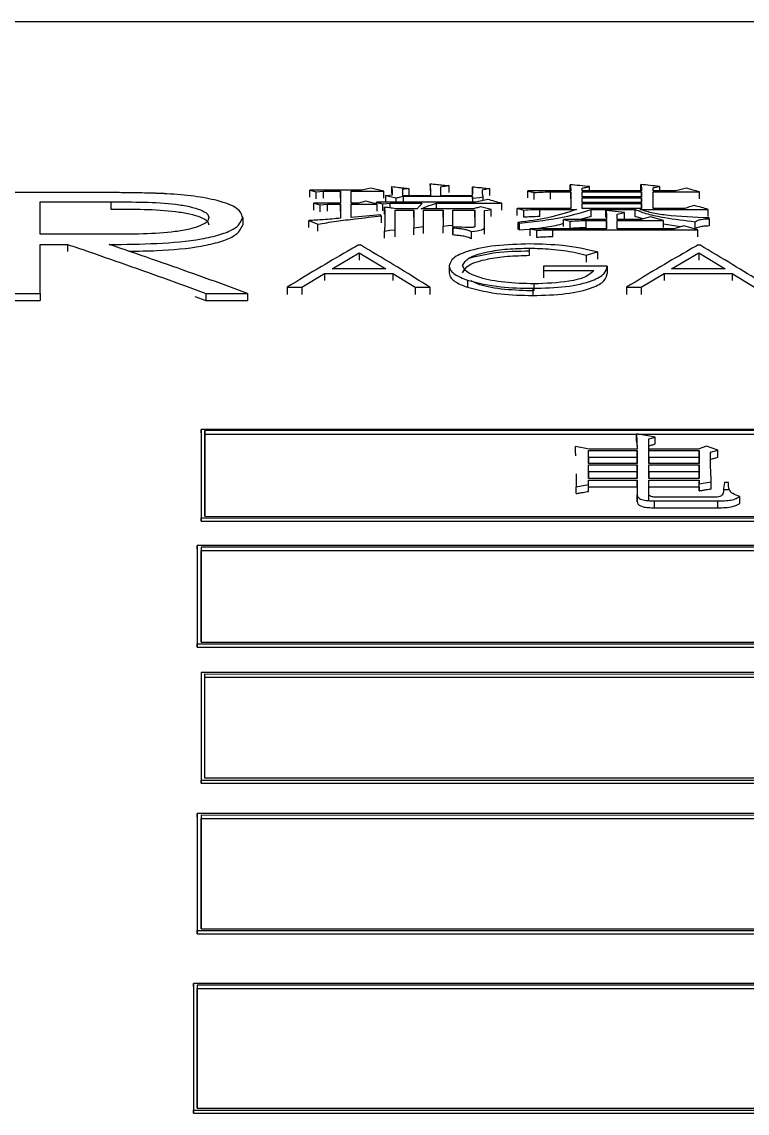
# Model space of a CAD drawing. Header units: millimetres. Extents: x 2278 to 4715, y 679 to 2402.
# Drawn here: x 2837.42 to 2847.07, y 2148.44 to 2162.95 of the extents above; entities that cross this region are included whole.
import ezdxf

# ---------------------------------------------------------------- set-up
doc = ezdxf.new("R2010")
doc.units = ezdxf.units.MM

msp = doc.modelspace()

# ---------------------------------------------------------------- linework, layer by layer
at = {"color": 7, "linetype": 'Continuous', "lineweight": 25}
for p, q in [((2863.987, 2162.947), (2826.987, 2162.949)), ((2842.85, 2160.797), (2842.85, 2160.705)), ((2838.218, 2160.68), (2837.217, 2160.68)), ((2841.249, 2160.709), (2841.335, 2160.688)), ((2841.941, 2160.709), (2841.249, 2160.709)), ((2841.249, 2160.617), (2841.249, 2160.709)), ((2841.335, 2160.688), (2841.433, 2160.696)), ((2841.335, 2160.596), (2841.335, 2160.688)), ((2841.433, 2160.696), (2841.66, 2160.696)), ((2841.66, 2160.696), (2841.66, 2160.539)), ((2841.66, 2160.604), (2841.66, 2160.696)), ((2841.8, 2160.696), (2842.233, 2160.696)), ((2841.8, 2160.539), (2841.8, 2160.696)), ((2842.06, 2160.737), (2841.941, 2160.709)), ((2842.233, 2160.696), (2842.06, 2160.737)), ((2842.233, 2160.604), (2842.233, 2160.696)), ((2842.341, 2160.666), (2842.341, 2160.758)), ((2842.568, 2160.732), (2842.482, 2160.722)), ((2842.482, 2160.722), (2842.482, 2160.64)), ((2842.568, 2160.732), (2842.568, 2160.64)), ((2842.99, 2160.753), (2842.99, 2160.64)), ((2843.098, 2160.771), (2843.098, 2160.679)), ((2843.412, 2160.64), (2843.412, 2160.756)), ((2843.412, 2160.756), (2843.412, 2160.664)), ((2843.639, 2160.732), (2843.639, 2160.64)), ((2844.721, 2160.701), (2844.148, 2160.701)), ((2844.148, 2160.609), (2844.148, 2160.701)), ((2844.234, 2160.588), (2844.234, 2160.68)), ((2844.451, 2160.688), (2844.721, 2160.688)), ((2844.451, 2160.591), (2844.451, 2160.688)), ((2844.71, 2160.701), (2844.71, 2160.784)), ((2844.721, 2160.688), (2844.721, 2160.469)), ((2844.721, 2160.596), (2844.721, 2160.688)), ((2844.872, 2160.701), (2844.872, 2160.737)), ((2845.662, 2160.701), (2844.872, 2160.701)), ((2844.872, 2160.688), (2845.662, 2160.688)), ((2844.872, 2160.624), (2844.872, 2160.688)), ((2844.97, 2160.701), (2844.97, 2160.758)), ((2845.651, 2160.701), (2845.651, 2160.786)), ((2845.662, 2160.688), (2845.662, 2160.624)), ((2845.662, 2160.624), (2845.662, 2160.688)), ((2845.814, 2160.701), (2845.814, 2160.742)), ((2846.116, 2160.701), (2845.814, 2160.701)), ((2845.814, 2160.688), (2846.43, 2160.688)), ((2845.814, 2160.469), (2845.814, 2160.688)), ((2845.9, 2160.761), (2845.9, 2160.701)), ((2846.43, 2160.596), (2846.43, 2160.688)), ((2837.666, 2160.127), (2837.666, 2160.554)), ((2837.666, 2160.554), (2838.603, 2160.554)), ((2838.603, 2160.554), (2838.603, 2160.458)), ((2841.303, 2160.539), (2841.389, 2160.518)), ((2841.66, 2160.539), (2841.303, 2160.539)), ((2841.303, 2160.447), (2841.303, 2160.539)), ((2841.389, 2160.518), (2841.487, 2160.526)), ((2841.389, 2160.425), (2841.389, 2160.518)), ((2841.487, 2160.526), (2841.66, 2160.526)), ((2841.66, 2160.526), (2841.66, 2160.337)), ((2841.66, 2160.433), (2841.66, 2160.526)), ((2841.898, 2160.539), (2841.8, 2160.539)), ((2841.8, 2160.526), (2842.146, 2160.526)), ((2841.8, 2160.348), (2841.8, 2160.526)), ((2841.995, 2160.563), (2841.898, 2160.539)), ((2842.146, 2160.526), (2841.995, 2160.563)), ((2843.455, 2160.55), (2842.136, 2160.55)), ((2842.136, 2160.528), (2842.136, 2160.55)), ((2842.146, 2160.433), (2842.146, 2160.526)), ((2842.222, 2160.436), (2842.222, 2160.528)), ((2842.255, 2160.638), (2842.352, 2160.648)), ((2842.255, 2160.638), (2842.255, 2160.55)), ((2842.32, 2160.536), (2842.741, 2160.536)), ((2842.32, 2160.474), (2842.32, 2160.536)), ((2842.395, 2160.603), (2842.395, 2160.55)), ((2842.482, 2160.64), (2842.86, 2160.64)), ((2842.493, 2160.627), (2842.493, 2160.55)), ((2843.412, 2160.627), (2842.493, 2160.627)), ((2842.936, 2160.536), (2843.802, 2160.536)), ((2842.936, 2160.461), (2842.936, 2160.536)), ((2842.99, 2160.64), (2843.412, 2160.64)), ((2843.412, 2160.627), (2843.412, 2160.55)), ((2843.412, 2160.601), (2843.412, 2160.627)), ((2843.412, 2160.601), (2843.412, 2160.55)), ((2843.553, 2160.617), (2843.553, 2160.572)), ((2843.802, 2160.444), (2843.802, 2160.536)), ((2845.662, 2160.624), (2844.872, 2160.624)), ((2844.872, 2160.611), (2845.662, 2160.611)), ((2844.872, 2160.547), (2844.872, 2160.611)), ((2845.662, 2160.547), (2844.872, 2160.547)), ((2844.872, 2160.534), (2845.662, 2160.534)), ((2844.872, 2160.469), (2844.872, 2160.534)), ((2845.662, 2160.611), (2845.662, 2160.547)), ((2845.662, 2160.547), (2845.662, 2160.611)), ((2845.662, 2160.534), (2845.662, 2160.469)), ((2845.662, 2160.469), (2845.662, 2160.534)), ((2842.19, 2160.381), (2841.8, 2160.348)), ((2842.201, 2160.37), (2842.19, 2160.381)), ((2842.201, 2160.37), (2842.201, 2160.277)), ((2842.244, 2160.393), (2842.244, 2160.485)), ((2842.384, 2160.447), (2842.633, 2160.447)), ((2842.384, 2160.185), (2842.384, 2160.447)), ((2842.677, 2160.461), (2842.417, 2160.461)), ((2842.633, 2160.447), (2842.633, 2160.211)), ((2842.633, 2160.354), (2842.633, 2160.447)), ((2843.412, 2160.461), (2842.731, 2160.461)), ((2842.763, 2160.447), (2843.023, 2160.447)), ((2842.763, 2160.228), (2842.763, 2160.447)), ((2843.023, 2160.447), (2843.023, 2160.233)), ((2843.023, 2160.354), (2843.023, 2160.447)), ((2843.152, 2160.447), (2843.445, 2160.447)), ((2843.152, 2160.247), (2843.152, 2160.447)), ((2843.445, 2160.447), (2843.445, 2160.228)), ((2843.445, 2160.354), (2843.445, 2160.447)), ((2843.574, 2160.219), (2843.574, 2160.439)), ((2843.661, 2160.36), (2843.661, 2160.452)), ((2844.721, 2160.469), (2844.007, 2160.469)), ((2844.007, 2160.376), (2844.007, 2160.469)), ((2844.094, 2160.354), (2844.094, 2160.447)), ((2844.31, 2160.455), (2844.797, 2160.455)), ((2844.31, 2160.363), (2844.31, 2160.455)), ((2844.991, 2160.359), (2844.845, 2160.322)), ((2845.662, 2160.469), (2844.872, 2160.469)), ((2844.991, 2160.363), (2844.991, 2160.455)), ((2844.991, 2160.455), (2845.576, 2160.455)), ((2845.435, 2160.414), (2845.186, 2160.441)), ((2845.186, 2160.349), (2845.186, 2160.441)), ((2845.338, 2160.392), (2845.435, 2160.414)), ((2845.338, 2160.32), (2845.338, 2160.392)), ((2845.435, 2160.321), (2845.435, 2160.414)), ((2845.576, 2160.363), (2845.576, 2160.455)), ((2845.679, 2160.328), (2845.576, 2160.359)), ((2845.64, 2160.455), (2846.549, 2160.455)), ((2846.235, 2160.469), (2845.814, 2160.469)), ((2846.549, 2160.362), (2846.549, 2160.455)), ((2840.358, 2160.346), (2840.358, 2160.25)), ((2841.238, 2160.213), (2841.238, 2160.306)), ((2841.238, 2160.306), (2841.356, 2160.259)), ((2841.356, 2160.166), (2841.356, 2160.259)), ((2842.763, 2160.135), (2842.763, 2160.228)), ((2843.023, 2160.14), (2843.023, 2160.233)), ((2843.152, 2160.222), (2843.152, 2160.247)), ((2843.152, 2160.222), (2843.152, 2160.211)), ((2843.152, 2160.222), (2843.152, 2160.129)), ((2843.574, 2160.126), (2843.574, 2160.219)), ((2844.018, 2160.281), (2844.018, 2160.188)), ((2844.018, 2160.281), (2844.039, 2160.273)), ((2844.039, 2160.18), (2844.039, 2160.273)), ((2844.624, 2160.32), (2844.71, 2160.298)), ((2845.197, 2160.32), (2844.624, 2160.32)), ((2844.624, 2160.227), (2844.624, 2160.32)), ((2844.71, 2160.205), (2844.71, 2160.298)), ((2844.927, 2160.306), (2845.197, 2160.306)), ((2844.927, 2160.21), (2844.927, 2160.306)), ((2845.197, 2160.306), (2845.197, 2160.199)), ((2845.197, 2160.213), (2845.197, 2160.306)), ((2845.651, 2160.32), (2845.338, 2160.32)), ((2845.338, 2160.306), (2845.954, 2160.306)), ((2845.338, 2160.199), (2845.338, 2160.306)), ((2845.781, 2160.356), (2845.651, 2160.32)), ((2845.954, 2160.306), (2845.781, 2160.356)), ((2845.954, 2160.213), (2845.954, 2160.306)), ((2846.179, 2160.225), (2845.954, 2160.258)), ((2846.225, 2160.239), (2846.095, 2160.199)), ((2846.408, 2160.185), (2846.225, 2160.239)), ((2846.376, 2160.199), (2846.376, 2160.292)), ((2846.56, 2160.331), (2846.56, 2160.342)), ((2846.56, 2160.331), (2846.56, 2160.238)), ((2838.581, 2160.125), (2837.666, 2160.127)), ((2842.244, 2160.075), (2842.244, 2160.168)), ((2842.384, 2160.092), (2842.384, 2160.185)), ((2842.633, 2160.118), (2842.633, 2160.211)), ((2843.152, 2160.118), (2843.152, 2160.211)), ((2843.401, 2160.066), (2843.401, 2160.16)), ((2844.18, 2160.106), (2844.18, 2160.199)), ((2844.18, 2160.199), (2844.267, 2160.177)), ((2845.197, 2160.199), (2844.18, 2160.199)), ((2844.267, 2160.083), (2844.267, 2160.177)), ((2844.483, 2160.089), (2844.483, 2160.185)), ((2844.483, 2160.185), (2846.408, 2160.185)), ((2846.095, 2160.199), (2845.338, 2160.199)), ((2846.408, 2160.092), (2846.408, 2160.185)), ((2837.666, 2159.989), (2838.03, 2159.989)), ((2837.666, 2159.339), (2837.666, 2159.989)), ((2838.03, 2159.989), (2838.03, 2159.896)), ((2841.897, 2159.982), (2841.923, 2159.982)), ((2844.172, 2159.845), (2844.172, 2159.94)), ((2846.41, 2159.982), (2846.435, 2159.982)), ((2841.546, 2159.663), (2841.908, 2159.876)), ((2841.908, 2159.876), (2842.26, 2159.663)), ((2841.908, 2159.876), (2841.908, 2159.782)), ((2844.923, 2159.849), (2845.076, 2159.889)), ((2844.923, 2159.849), (2844.923, 2159.755)), ((2845.076, 2159.889), (2845.076, 2159.795)), ((2846.058, 2159.663), (2846.421, 2159.876)), ((2846.421, 2159.876), (2846.773, 2159.663)), ((2846.421, 2159.876), (2846.421, 2159.782)), ((2842.26, 2159.663), (2841.546, 2159.663)), ((2843.102, 2159.707), (2843.102, 2159.612)), ((2844.359, 2159.699), (2844.359, 2159.641)), ((2845.205, 2159.699), (2844.359, 2159.699)), ((2844.359, 2159.699), (2844.359, 2159.605)), ((2844.359, 2159.641), (2845.025, 2159.641)), ((2844.359, 2159.641), (2844.359, 2159.547)), ((2845.205, 2159.699), (2845.205, 2159.605)), ((2846.773, 2159.663), (2846.058, 2159.663)), ((2841.144, 2159.421), (2841.448, 2159.605)), ((2841.448, 2159.605), (2841.448, 2159.511)), ((2841.448, 2159.605), (2842.355, 2159.605)), ((2842.355, 2159.605), (2842.355, 2159.511)), ((2842.355, 2159.605), (2842.651, 2159.421)), ((2843.347, 2159.515), (2843.347, 2159.42)), ((2845.657, 2159.421), (2845.961, 2159.605)), ((2845.961, 2159.605), (2845.961, 2159.51)), ((2845.961, 2159.605), (2846.868, 2159.605)), ((2846.868, 2159.605), (2846.868, 2159.51)), ((2846.868, 2159.605), (2847.163, 2159.421)), ((2840.948, 2159.421), (2841.144, 2159.421)), ((2841.144, 2159.421), (2841.144, 2159.326)), ((2842.651, 2159.421), (2842.846, 2159.421)), ((2842.846, 2159.421), (2842.846, 2159.326)), ((2844.214, 2159.406), (2844.214, 2159.311)), ((2844.23, 2159.465), (2844.23, 2159.371)), ((2845.461, 2159.421), (2845.657, 2159.421)), ((2845.657, 2159.421), (2845.657, 2159.326)), ((2837.217, 2159.339), (2837.666, 2159.339)), ((2837.217, 2159.244), (2837.666, 2159.244)), ((2837.666, 2159.339), (2837.666, 2159.244)), ((2839.721, 2159.298), (2839.867, 2159.244)), ((2839.867, 2159.339), (2839.867, 2159.244)), ((2839.867, 2159.339), (2840.422, 2159.339)), ((2839.867, 2159.244), (2840.422, 2159.244)), ((2840.422, 2159.339), (2840.422, 2159.244)), ((2839.805, 2157.484), (2839.805, 2157.531)), ((2861.788, 2157.531), (2839.805, 2157.531)), ((2861.738, 2157.514), (2839.855, 2157.514)), ((2839.855, 2157.468), (2839.855, 2157.514)), ((2839.855, 2157.468), (2845.594, 2157.468)), ((2845.594, 2157.471), (2845.605, 2157.268)), ((2845.843, 2157.429), (2845.594, 2157.471)), ((2845.594, 2157.379), (2845.594, 2157.471)), ((2845.613, 2157.468), (2850.527, 2157.468)), ((2845.756, 2157.403), (2845.843, 2157.429)), ((2845.756, 2157.268), (2845.756, 2157.403)), ((2845.756, 2157.402), (2845.756, 2157.403)), ((2845.843, 2157.337), (2845.843, 2157.429)), ((2844.966, 2157.268), (2844.783, 2157.303)), ((2844.783, 2157.211), (2844.783, 2157.303)), ((2844.783, 2157.211), (2844.785, 2157.18)), ((2844.956, 2157.249), (2845.605, 2157.249)), ((2844.956, 2157.078), (2844.956, 2157.249)), ((2844.956, 2157.157), (2844.956, 2157.249)), ((2845.605, 2157.268), (2844.966, 2157.268)), ((2845.605, 2157.249), (2845.605, 2157.078)), ((2845.605, 2157.157), (2845.605, 2157.249)), ((2845.756, 2157.268), (2845.756, 2157.31)), ((2846.416, 2157.268), (2845.756, 2157.268)), ((2845.756, 2157.176), (2845.756, 2157.268)), ((2845.756, 2157.249), (2846.427, 2157.249)), ((2845.756, 2157.078), (2845.756, 2157.249)), ((2845.756, 2157.157), (2845.756, 2157.249)), ((2846.524, 2157.307), (2846.416, 2157.268)), ((2846.427, 2157.249), (2846.427, 2157.078)), ((2846.427, 2157.157), (2846.427, 2157.249)), ((2846.676, 2157.253), (2846.524, 2157.307)), ((2846.578, 2157.226), (2846.676, 2157.253)), ((2846.676, 2157.161), (2846.676, 2157.253)), ((2844.956, 2157.157), (2844.956, 2157.078)), ((2845.605, 2157.157), (2844.956, 2157.157)), ((2845.605, 2157.078), (2844.956, 2157.078)), ((2844.956, 2157.058), (2845.605, 2157.058)), ((2844.956, 2156.877), (2844.956, 2157.058)), ((2844.956, 2156.966), (2844.956, 2157.058)), ((2845.605, 2157.078), (2845.605, 2157.157)), ((2845.605, 2157.058), (2845.605, 2156.877)), ((2845.605, 2156.966), (2845.605, 2157.058)), ((2845.756, 2157.157), (2845.756, 2157.078)), ((2846.427, 2157.157), (2845.756, 2157.157)), ((2846.427, 2157.078), (2845.756, 2157.078)), ((2845.756, 2157.058), (2846.427, 2157.058)), ((2845.756, 2156.877), (2845.756, 2157.058)), ((2845.756, 2156.966), (2845.756, 2157.058)), ((2846.427, 2157.078), (2846.427, 2157.157)), ((2846.427, 2157.058), (2846.427, 2156.877)), ((2846.427, 2156.966), (2846.427, 2157.058)), ((2844.79, 2156.938), (2844.793, 2156.769)), ((2844.956, 2156.966), (2844.956, 2156.877)), ((2845.605, 2156.966), (2844.956, 2156.966)), ((2845.605, 2156.877), (2845.605, 2156.966)), ((2845.756, 2156.966), (2845.756, 2156.877)), ((2846.427, 2156.966), (2845.756, 2156.966)), ((2846.427, 2156.877), (2846.427, 2156.966)), ((2844.793, 2156.769), (2844.956, 2156.797)), ((2844.793, 2156.678), (2844.793, 2156.769)), ((2845.605, 2156.877), (2844.956, 2156.877)), ((2844.956, 2156.857), (2845.605, 2156.857)), ((2844.956, 2156.797), (2844.956, 2156.857)), ((2844.956, 2156.765), (2844.956, 2156.857)), ((2844.956, 2156.706), (2844.956, 2156.797)), ((2844.956, 2156.706), (2844.956, 2156.765)), ((2844.956, 2156.765), (2845.605, 2156.765)), ((2845.605, 2156.857), (2845.605, 2156.66)), ((2845.605, 2156.765), (2845.605, 2156.857)), ((2845.605, 2156.765), (2845.605, 2156.569)), ((2846.427, 2156.877), (2845.756, 2156.877)), ((2845.756, 2156.857), (2846.427, 2156.857)), ((2845.756, 2156.672), (2845.756, 2156.857)), ((2845.756, 2156.765), (2845.756, 2156.857)), ((2845.756, 2156.583), (2845.756, 2156.765)), ((2845.756, 2156.765), (2846.427, 2156.765)), ((2846.427, 2156.857), (2846.427, 2156.805)), ((2846.427, 2156.765), (2846.427, 2156.857)), ((2846.427, 2156.805), (2846.589, 2156.833)), ((2846.427, 2156.714), (2846.427, 2156.805)), ((2846.427, 2156.765), (2846.427, 2156.714)), ((2846.589, 2156.741), (2846.589, 2156.833)), ((2846.816, 2156.825), (2846.762, 2156.825)), ((2846.762, 2156.733), (2846.816, 2156.733)), ((2845.605, 2156.569), (2845.605, 2156.66)), ((2846.633, 2156.628), (2845.886, 2156.628)), ((2846.968, 2156.549), (2846.968, 2156.64)), ((2839.805, 2156.505), (2839.805, 2156.31)), ((2845.832, 2156.488), (2845.832, 2156.579)), ((2845.832, 2156.579), (2846.676, 2156.579)), ((2845.832, 2156.488), (2846.676, 2156.488)), ((2846.676, 2156.488), (2846.676, 2156.579)), ((2839.805, 2156.31), (2839.805, 2156.356)), ((2839.805, 2156.356), (2861.788, 2156.355)), ((2839.805, 2156.31), (2861.788, 2156.309)), ((2839.855, 2156.375), (2861.738, 2156.374)), ((2839.755, 2155.94), (2839.755, 2155.986)), ((2861.738, 2155.985), (2839.755, 2155.986)), ((2861.688, 2155.966), (2839.805, 2155.966)), ((2839.805, 2155.921), (2861.688, 2155.921)), ((2839.755, 2154.978), (2839.755, 2154.635)), ((2839.805, 2154.7), (2861.688, 2154.7)), ((2839.755, 2154.635), (2839.755, 2154.68)), ((2839.755, 2154.68), (2861.738, 2154.679)), ((2839.755, 2154.635), (2861.738, 2154.635)), ((2839.805, 2154.3), (2839.805, 2154.256)), ((2861.788, 2154.3), (2839.805, 2154.3)), ((2839.855, 2154.279), (2861.738, 2154.278)), ((2839.855, 2154.235), (2839.855, 2154.279)), ((2839.855, 2154.235), (2861.738, 2154.234)), ((2839.805, 2153.026), (2839.805, 2152.826)), ((2839.805, 2152.826), (2839.805, 2152.869)), ((2839.805, 2152.869), (2861.788, 2152.868)), ((2839.805, 2152.826), (2861.788, 2152.825)), ((2861.738, 2152.891), (2839.855, 2152.892)), ((2839.755, 2152.38), (2839.755, 2152.423)), ((2861.738, 2152.423), (2839.755, 2152.423)), ((2861.688, 2152.399), (2839.805, 2152.4)), ((2839.805, 2152.357), (2861.688, 2152.356)), ((2839.755, 2151.604), (2839.755, 2150.826)), ((2839.755, 2150.826), (2839.755, 2150.868)), ((2839.755, 2150.868), (2861.739, 2150.867)), ((2839.755, 2150.826), (2861.739, 2150.825)), ((2839.805, 2150.892), (2861.689, 2150.892)), ((2839.706, 2150.125), (2839.706, 2150.166)), ((2851.688, 2150.165), (2839.706, 2150.166)), ((2851.638, 2150.14), (2839.755, 2150.14)), ((2839.755, 2150.099), (2851.638, 2150.099)), ((2839.706, 2148.88), (2839.706, 2148.44)), ((2839.706, 2148.44), (2839.706, 2148.48)), ((2839.706, 2148.48), (2851.688, 2148.48)), ((2839.755, 2148.507), (2851.638, 2148.507)), ((2839.706, 2148.44), (2851.688, 2148.44))]:
    msp.add_line(p, q, dxfattribs=at)
at = {"color": 7, "linetype": 'Continuous', "lineweight": 25, "flags": 128}
for points in [[(2841.433, 2160.604), (2841.433, 2160.623), (2841.433, 2160.647), (2841.433, 2160.672), (2841.433, 2160.696)], [(2841.487, 2160.433), (2841.487, 2160.454), (2841.487, 2160.478), (2841.487, 2160.502), (2841.487, 2160.526)], [(2842.222, 2160.528), (2842.271, 2160.532), (2842.32, 2160.536)], [(2843.553, 2160.617), (2843.507, 2160.611), (2843.459, 2160.606), (2843.412, 2160.601)], [(2843.574, 2160.439), (2843.618, 2160.446), (2843.661, 2160.452)], [(2842.633, 2160.211), (2842.698, 2160.219), (2842.763, 2160.228)], [(2843.023, 2160.233), (2843.088, 2160.24), (2843.152, 2160.247)], [(2842.244, 2160.168), (2842.314, 2160.177), (2842.384, 2160.185)], [(2840.948, 2159.421), (2840.948, 2159.396), (2840.948, 2159.371), (2840.948, 2159.326)], [(2842.651, 2159.421), (2842.651, 2159.397), (2842.651, 2159.373), (2842.651, 2159.326)], [(2845.461, 2159.421), (2845.461, 2159.396), (2845.461, 2159.37), (2845.461, 2159.326)]]:
    msp.add_lwpolyline(points, dxfattribs=at)
at = {"color": 7, "linetype": 'Continuous', "lineweight": 25}
for points, knots in [([(2842.86, 2160.64), (2842.86, 2160.641), (2842.86, 2160.643), (2842.86, 2160.646), (2842.86, 2160.649), (2842.86, 2160.652), (2842.86, 2160.654), (2842.86, 2160.657), (2842.86, 2160.66), (2842.86, 2160.662), (2842.86, 2160.664), (2842.86, 2160.667), (2842.86, 2160.669), (2842.86, 2160.672), (2842.86, 2160.674), (2842.86, 2160.677), (2842.86, 2160.679), (2842.86, 2160.682), (2842.86, 2160.684), (2842.86, 2160.687), (2842.86, 2160.689), (2842.86, 2160.691), (2842.86, 2160.694), (2842.86, 2160.697), (2842.86, 2160.699), (2842.86, 2160.701), (2842.859, 2160.703), (2842.859, 2160.706), (2842.859, 2160.709), (2842.859, 2160.711), (2842.859, 2160.713), (2842.859, 2160.716), (2842.859, 2160.719), (2842.858, 2160.721), (2842.858, 2160.723), (2842.858, 2160.726), (2842.858, 2160.728), (2842.858, 2160.73), (2842.857, 2160.733), (2842.857, 2160.735), (2842.857, 2160.738), (2842.857, 2160.741), (2842.856, 2160.743), (2842.856, 2160.745), (2842.856, 2160.748), (2842.856, 2160.75), (2842.855, 2160.753), (2842.855, 2160.755), (2842.855, 2160.758), (2842.855, 2160.76), (2842.854, 2160.762), (2842.854, 2160.764), (2842.854, 2160.767), (2842.853, 2160.77), (2842.853, 2160.772), (2842.853, 2160.774), (2842.852, 2160.777), (2842.852, 2160.779), (2842.852, 2160.781), (2842.851, 2160.784), (2842.851, 2160.787), (2842.851, 2160.789), (2842.85, 2160.791), (2842.85, 2160.794), (2842.85, 2160.796), (2842.85, 2160.797)], [0, 0, 0, 0, 0.017776, 0.035552, 0.053328, 0.071104, 0.08888, 0.106656, 0.124432, 0.13332, 0.151096, 0.168872, 0.186648, 0.195536, 0.213312, 0.231088, 0.248864, 0.257752, 0.275528, 0.293304, 0.31108, 0.319968, 0.337744, 0.355519, 0.373295, 0.382183, 0.399959, 0.417735, 0.435511, 0.444399, 0.462175, 0.479951, 0.497727, 0.515503, 0.524391, 0.542167, 0.559943, 0.568831, 0.586607, 0.604383, 0.622159, 0.639935, 0.648823, 0.666599, 0.684375, 0.702151, 0.711039, 0.728815, 0.746591, 0.764367, 0.773255, 0.791031, 0.808807, 0.826583, 0.835471, 0.853247, 0.871023, 0.888799, 0.897687, 0.915463, 0.933239, 0.951015, 0.959903, 0.977679, 1, 1, 1, 1]), ([(2842.85, 2160.797), (2842.881, 2160.794), (2842.938, 2160.788), (2843.021, 2160.779), (2843.073, 2160.774), (2843.098, 2160.771)], [0, 0, 0, 0, 0.377751, 0.688875, 1, 1, 1, 1]), ([(2839.351, 2160.663), (2839.341, 2160.664), (2839.326, 2160.664), (2839.306, 2160.665), (2839.291, 2160.666), (2839.271, 2160.666), (2839.251, 2160.667), (2839.231, 2160.668), (2839.216, 2160.668), (2839.201, 2160.669), (2839.181, 2160.67), (2839.161, 2160.67), (2839.141, 2160.671), (2839.126, 2160.671), (2839.096, 2160.672), (2839.031, 2160.674), (2838.95, 2160.675), (2838.809, 2160.677), (2838.64, 2160.679), (2838.423, 2160.68), (2838.286, 2160.68), (2838.218, 2160.68)], [0, 0, 0, 0, 0.026604, 0.039906, 0.053209, 0.066511, 0.093115, 0.106417, 0.119719, 0.133022, 0.146324, 0.172928, 0.18623, 0.199533, 0.212835, 0.266046, 0.372479, 0.425688, 0.638532, 0.819249, 1, 1, 1, 1]), ([(2840.358, 2160.346), (2840.344, 2160.388), (2840.316, 2160.474), (2840.051, 2160.571), (2839.718, 2160.636), (2839.474, 2160.654), (2839.351, 2160.663)], [0, 0, 0, 0, 0.268776, 0.544534, 0.769495, 1, 1, 1, 1]), ([(2842.352, 2160.648), (2842.352, 2160.659), (2842.352, 2160.68), (2842.349, 2160.717), (2842.344, 2160.743), (2842.341, 2160.758)], [0, 0, 0, 0, 0.2875755, 0.5751673, 1, 1, 1, 1]), ([(2842.341, 2160.758), (2842.372, 2160.755), (2842.425, 2160.749), (2842.501, 2160.74), (2842.546, 2160.735), (2842.568, 2160.732)], [0, 0, 0, 0, 0.408301, 0.70415, 1, 1, 1, 1]), ([(2843.098, 2160.771), (2843.084, 2160.769), (2843.059, 2160.764), (2843.023, 2160.758), (2843.001, 2160.755), (2842.99, 2160.753)], [0, 0, 0, 0, 0.390452, 0.695226, 1, 1, 1, 1]), ([(2843.412, 2160.756), (2843.443, 2160.752), (2843.497, 2160.747), (2843.573, 2160.739), (2843.617, 2160.734), (2843.639, 2160.732)], [0, 0, 0, 0, 0.414517, 0.707258, 1, 1, 1, 1]), ([(2843.639, 2160.732), (2843.626, 2160.729), (2843.604, 2160.725), (2843.571, 2160.718), (2843.552, 2160.713), (2843.542, 2160.711)], [0, 0, 0, 0, 0.40015, 0.700074, 1, 1, 1, 1]), ([(2843.542, 2160.711), (2843.542, 2160.7), (2843.542, 2160.687), (2843.543, 2160.674), (2843.543, 2160.671), (2843.544, 2160.668), (2843.544, 2160.665), (2843.544, 2160.663), (2843.544, 2160.66), (2843.545, 2160.657), (2843.545, 2160.653), (2843.546, 2160.65), (2843.547, 2160.647), (2843.547, 2160.644), (2843.548, 2160.641), (2843.548, 2160.638), (2843.549, 2160.635), (2843.549, 2160.633), (2843.55, 2160.63), (2843.55, 2160.629), (2843.55, 2160.627), (2843.551, 2160.625), (2843.551, 2160.623), (2843.552, 2160.621), (2843.552, 2160.62), (2843.552, 2160.618), (2843.553, 2160.617), (2843.553, 2160.617)], [0, 0, 0, 0, 0.37469, 0.398108, 0.421526, 0.468361, 0.491779, 0.515197, 0.538615, 0.58545, 0.608868, 0.655703, 0.679121, 0.702539, 0.749374, 0.772792, 0.79621, 0.843045, 0.854754, 0.866463, 0.889881, 0.913299, 0.936716, 0.948425, 0.960134, 0.980067, 1, 1, 1, 1]), ([(2844.148, 2160.701), (2844.162, 2160.697), (2844.191, 2160.69), (2844.22, 2160.683), (2844.234, 2160.68)], [0, 0, 0, 0, 0.5, 1, 1, 1, 1]), ([(2844.234, 2160.68), (2844.274, 2160.682), (2844.345, 2160.687), (2844.418, 2160.688), (2844.451, 2160.688)], [0, 0, 0, 0, 0.558835, 1, 1, 1, 1]), ([(2844.71, 2160.784), (2844.712, 2160.775), (2844.716, 2160.757), (2844.72, 2160.729), (2844.721, 2160.71), (2844.721, 2160.701)], [0, 0, 0, 0, 0.32278, 0.661317, 1, 1, 1, 1]), ([(2844.97, 2160.758), (2844.927, 2160.762), (2844.84, 2160.771), (2844.753, 2160.78), (2844.71, 2160.784)], [0, 0, 0, 0, 0.499999, 1, 1, 1, 1]), ([(2844.872, 2160.737), (2844.889, 2160.741), (2844.921, 2160.748), (2844.954, 2160.755), (2844.97, 2160.758)], [0, 0, 0, 0, 0.500001, 1, 1, 1, 1]), ([(2845.651, 2160.786), (2845.654, 2160.777), (2845.658, 2160.759), (2845.661, 2160.73), (2845.662, 2160.711), (2845.662, 2160.701)], [0, 0, 0, 0, 0.320799, 0.66032, 1, 1, 1, 1]), ([(2845.9, 2160.761), (2845.859, 2160.765), (2845.776, 2160.774), (2845.693, 2160.782), (2845.651, 2160.786)], [0, 0, 0, 0, 0.499999, 1, 1, 1, 1]), ([(2845.814, 2160.742), (2845.828, 2160.745), (2845.857, 2160.752), (2845.886, 2160.758), (2845.9, 2160.761)], [0, 0, 0, 0, 0.500001, 1, 1, 1, 1]), ([(2846.257, 2160.737), (2846.234, 2160.731), (2846.187, 2160.719), (2846.14, 2160.707), (2846.116, 2160.701)], [0, 0, 0, 0, 0.499996, 1, 1, 1, 1]), ([(2846.43, 2160.688), (2846.401, 2160.696), (2846.344, 2160.713), (2846.286, 2160.729), (2846.257, 2160.737)], [0, 0, 0, 0, 0.5, 1, 1, 1, 1]), ([(2838.603, 2160.554), (2838.903, 2160.555), (2839.279, 2160.557), (2839.658, 2160.495), (2839.799, 2160.451), (2839.894, 2160.401), (2839.904, 2160.364), (2839.909, 2160.346)], [0, 0, 0, 0, 0.515202, 0.645783, 0.772677, 0.88728, 1, 1, 1, 1]), ([(2842.136, 2160.55), (2842.15, 2160.546), (2842.179, 2160.539), (2842.208, 2160.532), (2842.222, 2160.528)], [0, 0, 0, 0, 0.499999, 1, 1, 1, 1]), ([(2842.395, 2160.603), (2842.383, 2160.606), (2842.358, 2160.612), (2842.311, 2160.624), (2842.277, 2160.632), (2842.255, 2160.638)], [0, 0, 0, 0, 0.266243, 0.532487, 1, 1, 1, 1]), ([(2842.493, 2160.627), (2842.48, 2160.624), (2842.458, 2160.619), (2842.425, 2160.611), (2842.405, 2160.606), (2842.395, 2160.603)], [0, 0, 0, 0, 0.384576, 0.692287, 1, 1, 1, 1]), ([(2842.741, 2160.536), (2842.731, 2160.524), (2842.709, 2160.499), (2842.687, 2160.473), (2842.677, 2160.461)], [0, 0, 0, 0, 0.5, 1, 1, 1, 1]), ([(2842.731, 2160.461), (2842.762, 2160.476), (2842.819, 2160.504), (2842.9, 2160.526), (2842.936, 2160.536)], [0, 0, 0, 0, 0.55626, 1, 1, 1, 1]), ([(2843.618, 2160.587), (2843.591, 2160.581), (2843.536, 2160.569), (2843.482, 2160.556), (2843.455, 2160.55)], [0, 0, 0, 0, 0.499999, 1, 1, 1, 1]), ([(2843.802, 2160.536), (2843.771, 2160.545), (2843.71, 2160.562), (2843.648, 2160.579), (2843.618, 2160.587)], [0, 0, 0, 0, 0.5, 1, 1, 1, 1]), ([(2846.365, 2160.507), (2846.344, 2160.5), (2846.3, 2160.488), (2846.257, 2160.475), (2846.235, 2160.469)], [0, 0, 0, 0, 0.499997, 1, 1, 1, 1]), ([(2846.549, 2160.455), (2846.518, 2160.464), (2846.457, 2160.481), (2846.396, 2160.498), (2846.365, 2160.507)], [0, 0, 0, 0, 0.5, 1, 1, 1, 1]), ([(2838.603, 2160.458), (2838.903, 2160.459), (2839.279, 2160.461), (2839.658, 2160.398), (2839.799, 2160.355), (2839.894, 2160.305), (2839.904, 2160.268), (2839.909, 2160.25)], [0, 0, 0, 0, 0.515403, 0.645991, 0.772847, 0.887377, 1, 1, 1, 1]), ([(2841.356, 2160.259), (2841.437, 2160.272), (2841.597, 2160.299), (2841.884, 2160.334), (2842.085, 2160.357), (2842.201, 2160.37)], [0, 0, 0, 0, 0.3007253, 0.5990417, 1, 1, 1, 1]), ([(2842.244, 2160.485), (2842.245, 2160.466), (2842.248, 2160.404), (2842.251, 2160.299), (2842.246, 2160.212), (2842.244, 2160.168)], [0, 0, 0, 0, 0.18758, 0.593728, 1, 1, 1, 1]), ([(2842.417, 2160.461), (2842.388, 2160.465), (2842.33, 2160.473), (2842.273, 2160.481), (2842.244, 2160.485)], [0, 0, 0, 0, 0.5, 1, 1, 1, 1]), ([(2843.52, 2160.488), (2843.502, 2160.483), (2843.466, 2160.474), (2843.43, 2160.465), (2843.412, 2160.461)], [0, 0, 0, 0, 0.499995, 1, 1, 1, 1]), ([(2843.661, 2160.452), (2843.637, 2160.458), (2843.591, 2160.47), (2843.544, 2160.482), (2843.52, 2160.488)], [0, 0, 0, 0, 0.499999, 1, 1, 1, 1]), ([(2844.007, 2160.469), (2844.021, 2160.465), (2844.05, 2160.458), (2844.079, 2160.451), (2844.094, 2160.447)], [0, 0, 0, 0, 0.5, 1, 1, 1, 1]), ([(2844.797, 2160.455), (2844.678, 2160.414), (2844.463, 2160.341), (2844.156, 2160.299), (2844.018, 2160.281)], [0, 0, 0, 0, 0.551009, 1, 1, 1, 1]), ([(2844.039, 2160.273), (2844.249, 2160.296), (2844.617, 2160.337), (2844.878, 2160.419), (2844.991, 2160.455)], [0, 0, 0, 0, 0.567388, 1, 1, 1, 1]), ([(2844.094, 2160.447), (2844.133, 2160.45), (2844.204, 2160.455), (2844.278, 2160.455), (2844.31, 2160.455)], [0, 0, 0, 0, 0.558835, 1, 1, 1, 1]), ([(2844.31, 2160.359), (2844.269, 2160.359), (2844.196, 2160.358), (2844.125, 2160.353), (2844.094, 2160.351)], [0, 0, 0, 0, 0.561085, 1, 1, 1, 1]), ([(2845.186, 2160.441), (2845.19, 2160.421), (2845.195, 2160.391), (2845.196, 2160.351), (2845.197, 2160.33), (2845.197, 2160.32)], [0, 0, 0, 0, 0.499799, 0.749887, 1, 1, 1, 1]), ([(2845.576, 2160.455), (2845.627, 2160.434), (2845.732, 2160.391), (2846.014, 2160.336), (2846.238, 2160.309), (2846.376, 2160.292)], [0, 0, 0, 0, 0.271719, 0.55196, 1, 1, 1, 1]), ([(2846.56, 2160.342), (2846.364, 2160.349), (2846.092, 2160.359), (2845.787, 2160.408), (2845.689, 2160.44), (2845.64, 2160.455)], [0, 0, 0, 0, 0.568218, 0.786771, 1, 1, 1, 1]), ([(2839.909, 2160.346), (2839.904, 2160.328), (2839.894, 2160.291), (2839.802, 2160.237), (2839.658, 2160.191), (2839.269, 2160.124), (2838.886, 2160.124), (2838.581, 2160.125)], [0, 0, 0, 0, 0.11283, 0.2273, 0.354231, 0.484873, 1, 1, 1, 1]), ([(2838.585, 2159.989), (2838.796, 2159.991), (2839.215, 2159.995), (2839.731, 2160.041), (2840.062, 2160.117), (2840.3, 2160.21), (2840.335, 2160.293), (2840.358, 2160.346)], [0, 0, 0, 0, 0.260913, 0.517661, 0.647473, 0.773697, 1, 1, 1, 1]), ([(2838.846, 2159.9), (2838.97, 2159.901), (2839.301, 2159.905), (2839.731, 2159.946), (2840.062, 2160.021), (2840.3, 2160.115), (2840.335, 2160.197), (2840.358, 2160.25)], [0, 0, 0, 0, 0.171744, 0.459618, 0.605115, 0.74654, 1, 1, 1, 1]), ([(2841.66, 2160.337), (2841.622, 2160.334), (2841.545, 2160.327), (2841.405, 2160.316), (2841.302, 2160.31), (2841.238, 2160.306)], [0, 0, 0, 0, 0.273664, 0.547351, 1, 1, 1, 1]), ([(2843.445, 2160.228), (2843.443, 2160.226), (2843.441, 2160.223), (2843.432, 2160.219), (2843.416, 2160.215), (2843.376, 2160.211), (2843.286, 2160.217), (2843.205, 2160.22), (2843.152, 2160.222)], [0, 0, 0, 0, 0.0497966, 0.1008375, 0.1638489, 0.2293145, 0.4925683, 1, 1, 1, 1]), ([(2843.401, 2160.16), (2843.453, 2160.167), (2843.523, 2160.176), (2843.571, 2160.201), (2843.573, 2160.213), (2843.574, 2160.219)], [0, 0, 0, 0, 0.572838, 0.788051, 1, 1, 1, 1]), ([(2844.624, 2160.266), (2844.588, 2160.256), (2844.427, 2160.213), (2844.209, 2160.193), (2844.039, 2160.177)], [0, 0, 0, 0, 0.219968, 1, 1, 1, 1]), ([(2844.71, 2160.298), (2844.75, 2160.301), (2844.821, 2160.306), (2844.894, 2160.306), (2844.927, 2160.306)], [0, 0, 0, 0, 0.5588348, 1, 1, 1, 1]), ([(2846.376, 2160.292), (2846.384, 2160.298), (2846.4, 2160.31), (2846.464, 2160.326), (2846.523, 2160.329), (2846.56, 2160.331)], [0, 0, 0, 0, 0.2687155, 0.5468291, 1, 1, 1, 1]), ([(2846.56, 2160.235), (2846.537, 2160.234), (2846.491, 2160.232), (2846.433, 2160.223), (2846.393, 2160.21), (2846.382, 2160.201), (2846.376, 2160.196)], [0, 0, 0, 0, 0.2902729, 0.5737489, 0.7896358, 1, 1, 1, 1]), ([(2843.152, 2160.211), (2843.188, 2160.208), (2843.246, 2160.203), (2843.318, 2160.19), (2843.37, 2160.177), (2843.391, 2160.165), (2843.401, 2160.16)], [0, 0, 0, 0, 0.34869, 0.570906, 0.788288, 1, 1, 1, 1]), ([(2843.401, 2160.064), (2843.383, 2160.073), (2843.354, 2160.087), (2843.285, 2160.101), (2843.221, 2160.109), (2843.175, 2160.113), (2843.152, 2160.115)], [0, 0, 0, 0, 0.328275, 0.548712, 0.773165, 1, 1, 1, 1]), ([(2844.267, 2160.177), (2844.306, 2160.179), (2844.378, 2160.184), (2844.451, 2160.185), (2844.483, 2160.185)], [0, 0, 0, 0, 0.5588348, 1, 1, 1, 1]), ([(2844.483, 2160.089), (2844.442, 2160.089), (2844.369, 2160.088), (2844.298, 2160.083), (2844.267, 2160.081)], [0, 0, 0, 0, 0.5610855, 1, 1, 1, 1]), ([(2844.927, 2160.21), (2844.885, 2160.21), (2844.812, 2160.209), (2844.741, 2160.204), (2844.71, 2160.202)], [0, 0, 0, 0, 0.561086, 1, 1, 1, 1]), ([(2838.03, 2159.989), (2838.078, 2159.973), (2838.316, 2159.892), (2838.741, 2159.745), (2839.305, 2159.545), (2839.68, 2159.407), (2839.867, 2159.339)], [0, 0, 0, 0, 0.077607, 0.388036, 0.694012, 1, 1, 1, 1]), ([(2840.422, 2159.339), (2840.375, 2159.356), (2840.137, 2159.444), (2839.712, 2159.597), (2839.147, 2159.797), (2838.773, 2159.925), (2838.585, 2159.989)], [0, 0, 0, 0, 0.077607, 0.3880366, 0.6940124, 1, 1, 1, 1]), ([(2841.897, 2159.982), (2841.864, 2159.963), (2841.7, 2159.869), (2841.384, 2159.685), (2841.101, 2159.513), (2840.948, 2159.421)], [0, 0, 0, 0, 0.103722, 0.518616, 1, 1, 1, 1]), ([(2842.846, 2159.421), (2842.814, 2159.441), (2842.653, 2159.542), (2842.345, 2159.732), (2842.07, 2159.895), (2841.923, 2159.982)], [0, 0, 0, 0, 0.104313, 0.521568, 1, 1, 1, 1]), ([(2844.178, 2159.996), (2844.021, 2159.991), (2843.713, 2159.983), (2843.354, 2159.909), (2843.139, 2159.811), (2843.114, 2159.741), (2843.102, 2159.707)], [0, 0, 0, 0, 0.292337, 0.575557, 0.790285, 1, 1, 1, 1]), ([(2843.282, 2159.709), (2843.301, 2159.744), (2843.339, 2159.817), (2843.588, 2159.891), (2843.876, 2159.933), (2844.073, 2159.938), (2844.172, 2159.94)], [0, 0, 0, 0, 0.266309, 0.543068, 0.76962, 1, 1, 1, 1]), ([(2844.172, 2159.94), (2844.267, 2159.938), (2844.423, 2159.933), (2844.625, 2159.91), (2844.785, 2159.884), (2844.877, 2159.86), (2844.923, 2159.849)], [0, 0, 0, 0, 0.344694, 0.565951, 0.784515, 1, 1, 1, 1]), ([(2845.076, 2159.889), (2844.928, 2159.923), (2844.66, 2159.984), (2844.327, 2159.992), (2844.178, 2159.996)], [0, 0, 0, 0, 0.553186, 1, 1, 1, 1]), ([(2846.41, 2159.982), (2846.377, 2159.963), (2846.213, 2159.869), (2845.897, 2159.685), (2845.613, 2159.513), (2845.461, 2159.421)], [0, 0, 0, 0, 0.103722, 0.518616, 1, 1, 1, 1]), ([(2847.359, 2159.421), (2847.326, 2159.441), (2847.166, 2159.542), (2846.858, 2159.731), (2846.583, 2159.895), (2846.435, 2159.982)], [0, 0, 0, 0, 0.104313, 0.521568, 1, 1, 1, 1]), ([(2843.282, 2159.614), (2843.301, 2159.649), (2843.339, 2159.722), (2843.588, 2159.796), (2843.876, 2159.837), (2844.073, 2159.842), (2844.172, 2159.845)], [0, 0, 0, 0, 0.26614, 0.542866, 0.769494, 1, 1, 1, 1]), ([(2844.178, 2159.9), (2844.019, 2159.897), (2843.714, 2159.89), (2843.478, 2159.832), (2843.365, 2159.804)], [0, 0, 0, 0, 0.520352, 1, 1, 1, 1]), ([(2843.102, 2159.707), (2843.107, 2159.683), (2843.115, 2159.644), (2843.176, 2159.593), (2843.249, 2159.551), (2843.314, 2159.527), (2843.347, 2159.515)], [0, 0, 0, 0, 0.334846, 0.553685, 0.77524, 1, 1, 1, 1]), ([(2844.23, 2159.465), (2844.097, 2159.469), (2843.837, 2159.477), (2843.523, 2159.537), (2843.321, 2159.62), (2843.295, 2159.679), (2843.282, 2159.709)], [0, 0, 0, 0, 0.291834, 0.575874, 0.791001, 1, 1, 1, 1]), ([(2844.214, 2159.406), (2844.364, 2159.41), (2844.66, 2159.417), (2845.003, 2159.496), (2845.181, 2159.598), (2845.197, 2159.666), (2845.205, 2159.699)], [0, 0, 0, 0, 0.293176, 0.575821, 0.789619, 1, 1, 1, 1]), ([(2845.025, 2159.641), (2844.997, 2159.613), (2844.939, 2159.555), (2844.649, 2159.481), (2844.39, 2159.471), (2844.23, 2159.465)], [0, 0, 0, 0, 0.267419, 0.54663, 1, 1, 1, 1]), ([(2843.102, 2159.612), (2843.107, 2159.588), (2843.115, 2159.549), (2843.176, 2159.498), (2843.249, 2159.457), (2843.314, 2159.433), (2843.347, 2159.42)], [0, 0, 0, 0, 0.334778, 0.5536, 0.775175, 1, 1, 1, 1]), ([(2843.347, 2159.515), (2843.488, 2159.479), (2843.744, 2159.414), (2844.068, 2159.408), (2844.214, 2159.406)], [0, 0, 0, 0, 0.5512714, 1, 1, 1, 1]), ([(2844.23, 2159.371), (2844.099, 2159.375), (2843.84, 2159.383), (2843.537, 2159.436), (2843.432, 2159.488), (2843.395, 2159.505)], [0, 0, 0, 0, 0.402606, 0.794339, 1, 1, 1, 1]), ([(2844.214, 2159.311), (2844.364, 2159.315), (2844.66, 2159.322), (2845.003, 2159.401), (2845.181, 2159.503), (2845.197, 2159.571), (2845.205, 2159.604)], [0, 0, 0, 0, 0.2933457, 0.5760421, 0.7897566, 1, 1, 1, 1]), ([(2843.347, 2159.42), (2843.488, 2159.385), (2843.744, 2159.32), (2844.068, 2159.314), (2844.214, 2159.311)], [0, 0, 0, 0, 0.551186, 1, 1, 1, 1]), ([(2839.805, 2157.531), (2839.805, 2157.418), (2839.805, 2157.191), (2839.805, 2156.801), (2839.805, 2156.518), (2839.805, 2156.356)], [0, 0, 0, 0, 0.300085, 0.60017, 1, 1, 1, 1]), ([(2839.855, 2157.514), (2839.855, 2157.401), (2839.855, 2157.173), (2839.855, 2156.795), (2839.855, 2156.524), (2839.855, 2156.375)], [0, 0, 0, 0, 0.309667, 0.619333, 1, 1, 1, 1]), ([(2839.855, 2156.375), (2839.855, 2156.478), (2839.855, 2156.698), (2839.855, 2157.064), (2839.855, 2157.321), (2839.855, 2157.468)], [0, 0, 0, 0, 0.271867, 0.584043, 1, 1, 1, 1]), ([(2845.594, 2157.379), (2845.597, 2157.351), (2845.6, 2157.315), (2845.602, 2157.277), (2845.602, 2157.268)], [0, 0, 0, 0, 0.750206, 1, 1, 1, 1]), ([(2845.756, 2157.31), (2845.771, 2157.315), (2845.799, 2157.324), (2845.828, 2157.333), (2845.843, 2157.337)], [0, 0, 0, 0, 0.5, 1, 1, 1, 1]), ([(2846.589, 2156.833), (2846.584, 2156.917), (2846.577, 2157.049), (2846.578, 2157.179), (2846.578, 2157.226)], [0, 0, 0, 0, 0.638088, 1, 1, 1, 1]), ([(2846.578, 2157.134), (2846.592, 2157.138), (2846.615, 2157.144), (2846.647, 2157.153), (2846.666, 2157.158), (2846.676, 2157.161)], [0, 0, 0, 0, 0.420135, 0.710067, 1, 1, 1, 1]), ([(2846.427, 2156.714), (2846.442, 2156.716), (2846.473, 2156.721), (2846.527, 2156.731), (2846.566, 2156.737), (2846.589, 2156.741)], [0, 0, 0, 0, 0.283921, 0.567841, 1, 1, 1, 1]), ([(2846.762, 2156.825), (2846.757, 2156.789), (2846.748, 2156.735), (2846.749, 2156.674), (2846.725, 2156.648), (2846.701, 2156.637), (2846.669, 2156.63), (2846.645, 2156.629), (2846.633, 2156.628)], [0, 0, 0, 0, 0.493159, 0.73973, 0.802045, 0.866016, 0.932317, 1, 1, 1, 1]), ([(2846.968, 2156.64), (2846.934, 2156.651), (2846.884, 2156.668), (2846.844, 2156.699), (2846.818, 2156.749), (2846.817, 2156.791), (2846.816, 2156.825)], [0, 0, 0, 0, 0.25748, 0.383051, 0.506976, 1, 1, 1, 1]), ([(2844.793, 2156.678), (2844.809, 2156.68), (2844.839, 2156.686), (2844.894, 2156.695), (2844.932, 2156.702), (2844.956, 2156.706)], [0, 0, 0, 0, 0.283921, 0.567841, 1, 1, 1, 1]), ([(2845.605, 2156.66), (2845.606, 2156.649), (2845.609, 2156.632), (2845.634, 2156.611), (2845.663, 2156.598), (2845.7, 2156.589), (2845.757, 2156.581), (2845.802, 2156.58), (2845.832, 2156.579)], [0, 0, 0, 0, 0.237248, 0.358127, 0.481895, 0.608984, 0.738704, 1, 1, 1, 1]), ([(2845.886, 2156.628), (2845.869, 2156.628), (2845.844, 2156.629), (2845.812, 2156.633), (2845.79, 2156.638), (2845.774, 2156.645), (2845.758, 2156.656), (2845.757, 2156.666), (2845.756, 2156.672)], [0, 0, 0, 0, 0.261259, 0.390764, 0.518297, 0.64213, 0.763109, 1, 1, 1, 1]), ([(2846.676, 2156.579), (2846.705, 2156.58), (2846.764, 2156.581), (2846.851, 2156.589), (2846.923, 2156.611), (2846.953, 2156.63), (2846.968, 2156.64)], [0, 0, 0, 0, 0.2573798, 0.5123687, 0.7596512, 1, 1, 1, 1]), ([(2845.605, 2156.569), (2845.607, 2156.556), (2845.611, 2156.531), (2845.673, 2156.501), (2845.753, 2156.49), (2845.806, 2156.489), (2845.832, 2156.488)], [0, 0, 0, 0, 0.266553, 0.540721, 0.76862, 1, 1, 1, 1]), ([(2846.676, 2156.488), (2846.744, 2156.49), (2846.838, 2156.492), (2846.929, 2156.523), (2846.955, 2156.54), (2846.968, 2156.549)], [0, 0, 0, 0, 0.57032, 0.787829, 1, 1, 1, 1]), ([(2839.755, 2155.986), (2839.755, 2155.859), (2839.755, 2155.606), (2839.755, 2155.172), (2839.755, 2154.859), (2839.755, 2154.68)], [0, 0, 0, 0, 0.300085, 0.60017, 1, 1, 1, 1]), ([(2839.805, 2155.966), (2839.805, 2155.839), (2839.805, 2155.586), (2839.805, 2155.165), (2839.805, 2154.866), (2839.805, 2154.7)], [0, 0, 0, 0, 0.309667, 0.619333, 1, 1, 1, 1]), ([(2839.805, 2154.7), (2839.805, 2154.794), (2839.805, 2154.997), (2839.805, 2155.408), (2839.805, 2155.716), (2839.805, 2155.921)], [0, 0, 0, 0, 0.223582, 0.482455, 1, 1, 1, 1]), ([(2839.805, 2154.3), (2839.805, 2154.161), (2839.805, 2153.883), (2839.805, 2153.407), (2839.805, 2153.065), (2839.805, 2152.869)], [0, 0, 0, 0, 0.300085, 0.60017, 1, 1, 1, 1]), ([(2839.855, 2152.892), (2839.855, 2153.039), (2839.855, 2153.333), (2839.855, 2153.796), (2839.855, 2154.107), (2839.855, 2154.279)], [0, 0, 0, 0, 0.3096666, 0.6193332, 1, 1, 1, 1]), ([(2839.855, 2152.892), (2839.855, 2152.996), (2839.855, 2153.219), (2839.855, 2153.671), (2839.855, 2154.009), (2839.855, 2154.235)], [0, 0, 0, 0, 0.226561, 0.484441, 1, 1, 1, 1]), ([(2839.755, 2152.423), (2839.755, 2152.271), (2839.755, 2151.968), (2839.755, 2151.451), (2839.755, 2151.08), (2839.755, 2150.868)], [0, 0, 0, 0, 0.300085, 0.60017, 1, 1, 1, 1]), ([(2839.805, 2152.4), (2839.805, 2152.248), (2839.805, 2151.944), (2839.805, 2151.443), (2839.805, 2151.088), (2839.805, 2150.892)], [0, 0, 0, 0, 0.309667, 0.619333, 1, 1, 1, 1]), ([(2839.805, 2150.892), (2839.805, 2151.007), (2839.805, 2151.25), (2839.805, 2151.742), (2839.805, 2152.111), (2839.805, 2152.357)], [0, 0, 0, 0, 0.2291, 0.486134, 1, 1, 1, 1]), ([(2839.706, 2150.166), (2839.706, 2150.001), (2839.706, 2149.671), (2839.706, 2149.111), (2839.706, 2148.709), (2839.706, 2148.48)], [0, 0, 0, 0, 0.300085, 0.60017, 1, 1, 1, 1]), ([(2839.755, 2150.14), (2839.755, 2149.975), (2839.755, 2149.645), (2839.755, 2149.102), (2839.755, 2148.718), (2839.755, 2148.507)], [0, 0, 0, 0, 0.30968, 0.61936, 1, 1, 1, 1]), ([(2839.755, 2148.507), (2839.755, 2148.632), (2839.755, 2148.897), (2839.755, 2149.432), (2839.755, 2149.832), (2839.755, 2150.099)], [0, 0, 0, 0, 0.231444, 0.487696, 1, 1, 1, 1])]:
    msp.add_open_spline(points, degree=3, knots=knots, dxfattribs=at)

doc.saveas('drawing.dxf')
